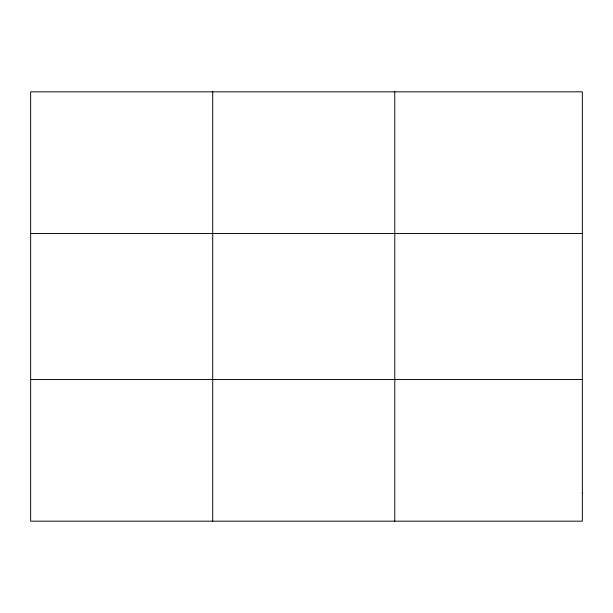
<?xml version="1.0" encoding="UTF-8"?>
<svg xmlns="http://www.w3.org/2000/svg" width="613" height="613" viewBox="0 0 613 613"><rect width="100%" height="100%" fill="white"/><g stroke="black" fill="none" stroke-linecap="round" stroke-linejoin="round"><path stroke-width="0.92" d="M212.711 91.82L212.711 521.18M394.772 91.82L394.772 521.18M30.65 233.507L582.35 233.507M30.65 379.493L582.35 379.493M582.35 492.837L582.35 521.18L30.65 521.18L30.65 91.82L582.35 91.82L582.35 492.837"/></g></svg>
